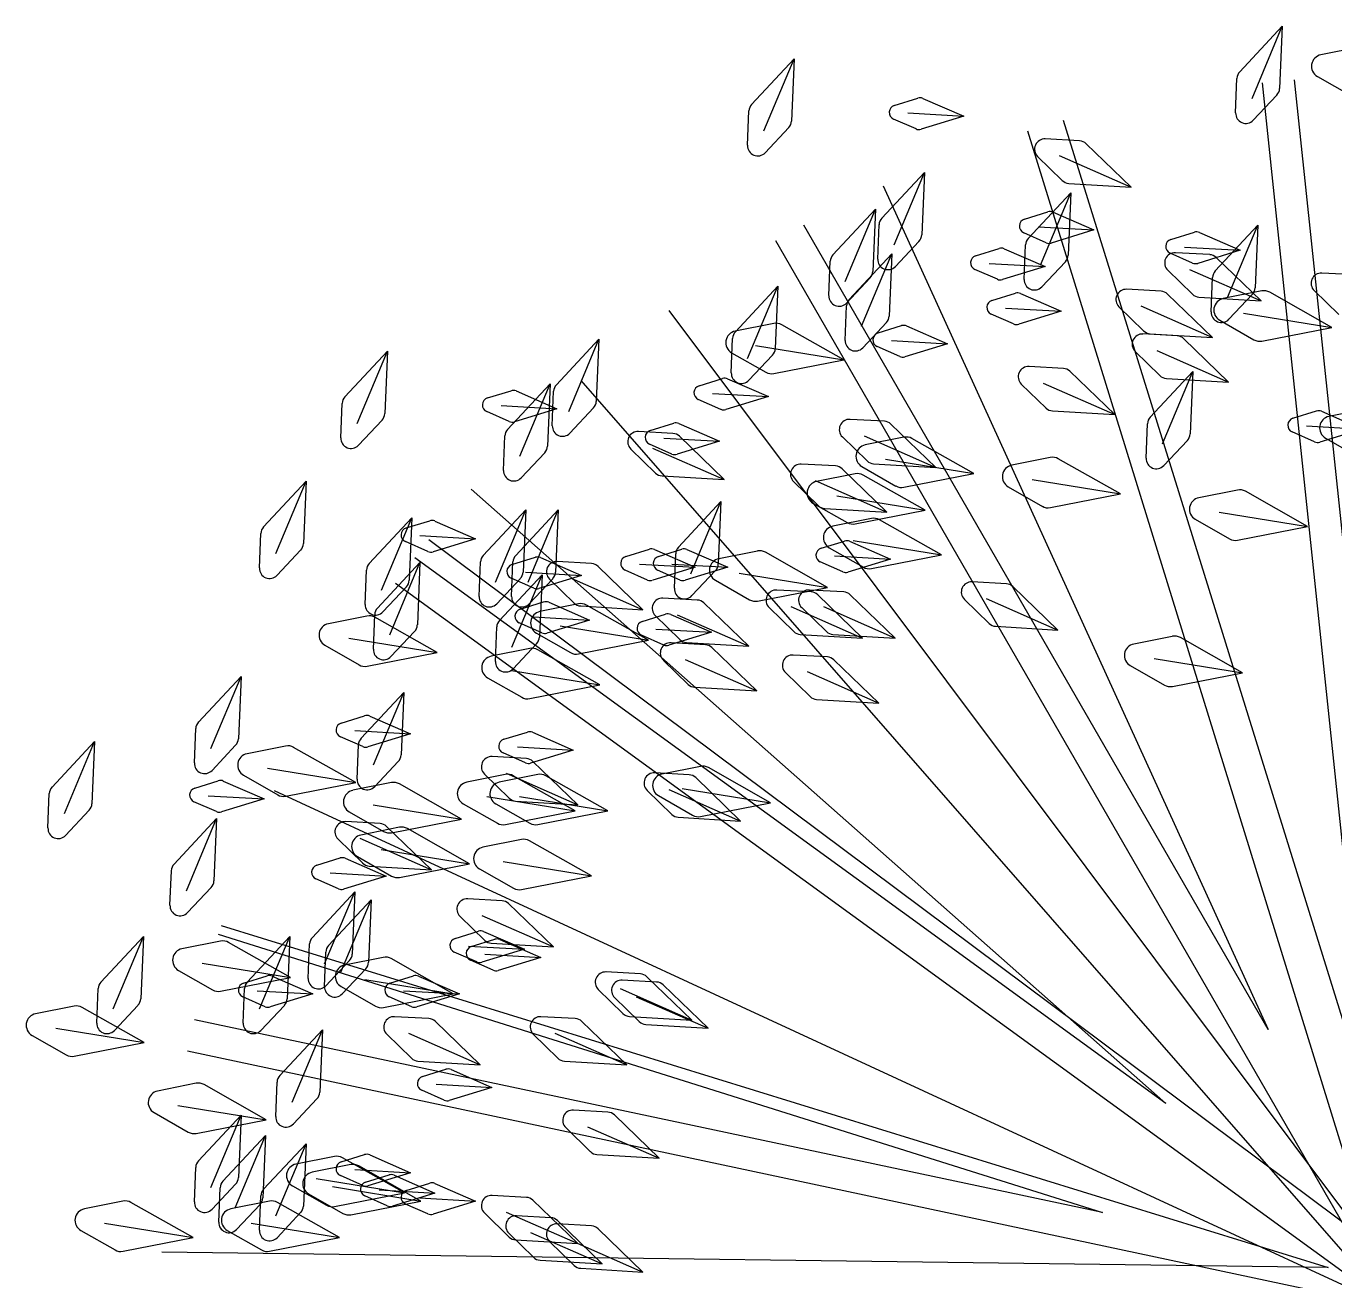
# Model space of a CAD drawing. Extents: x 186.4 to 233.1, y 208.5 to 248.3.
# Drawn here: x 190.668 to 195.159, y 243.663 to 247.966 of the extents above; entities that cross this region are included whole.
import ezdxf

# ---------------------------------------------------------------- set-up
doc = ezdxf.new("R2010")
doc.units = 0
doc.header["$MEASUREMENT"] = 0
doc.layers.get('0').update_dxf_attribs({"linetype": 'CONTINUOUS'})

msp = doc.modelspace()

# ---------------------------------------------------------------- linework, layer by layer
for p, q in [((194.8328, 247.8092), (194.9789, 247.9657)), ((194.875, 247.7178), (194.9789, 247.9657)), ((194.9789, 247.9657), (194.9697, 247.7519)), ((195.2436, 247.894), (195.1112, 247.8675)), ((193.1578, 247.6977), (193.3039, 247.8542)), ((193.2, 247.6063), (193.3039, 247.8542)), ((193.3039, 247.8542), (193.2947, 247.6404)), ((194.8188, 247.6687), (194.8234, 247.7867)), ((195.3521, 243.572), (194.9107, 247.7719)), ((195.3548, 244.6136), (195.0204, 247.7819)), ((195.0992, 247.7936), (195.2164, 247.7266)), ((194.9602, 247.7294), (194.8793, 247.6433)), ((193.1438, 247.5572), (193.1484, 247.6752)), ((193.6475, 247.6941), (193.7281, 247.7191)), ((193.7454, 247.7181), (193.8856, 247.657)), ((193.722, 247.6133), (193.6448, 247.6473)), ((193.6939, 247.668), (193.8856, 247.657)), ((193.8856, 247.657), (193.7394, 247.6123)), ((195.4153, 243.8196), (194.2275, 247.6425)), ((193.2852, 247.6179), (193.2043, 247.5318)), ((194.1049, 247.6066), (195.3521, 243.572)), ((194.2835, 247.5723), (194.1655, 247.5789)), ((194.4598, 247.4139), (194.3058, 247.5626)), ((194.1392, 247.5189), (194.2238, 247.4365)), ((194.2137, 247.522), (194.4598, 247.4139)), ((193.6045, 247.3075), (193.7505, 247.464)), ((193.6466, 247.2161), (193.7505, 247.464)), ((193.7505, 247.464), (193.7414, 247.2501)), ((193.6096, 247.4187), (194.9309, 244.5247)), ((194.2461, 247.4267), (194.4598, 247.4139)), ((194.107, 247.2378), (194.253, 247.3943)), ((194.1491, 247.1464), (194.253, 247.3943)), ((194.253, 247.3943), (194.2439, 247.1804)), ((193.437, 247.182), (193.583, 247.3386)), ((193.4791, 247.0906), (193.583, 247.3386)), ((193.583, 247.3386), (193.5739, 247.1247)), ((194.0941, 247.3038), (194.1747, 247.3288)), ((194.1921, 247.3279), (194.3323, 247.2667)), ((194.9309, 244.5247), (193.3368, 247.2831)), ((193.5905, 247.1669), (193.5951, 247.285)), ((194.1406, 247.2777), (194.3323, 247.2667)), ((194.749, 247.1263), (194.8951, 247.2828)), ((194.7912, 247.0349), (194.8951, 247.2828)), ((194.8951, 247.2828), (194.8859, 247.0689)), ((195.3521, 243.572), (193.2406, 247.2292)), ((193.7319, 247.2276), (193.651, 247.1416)), ((194.1687, 247.223), (194.0914, 247.2571)), ((194.3323, 247.2667), (194.1861, 247.222)), ((194.5966, 247.2341), (194.6772, 247.2591)), ((194.6946, 247.2582), (194.8348, 247.1971)), ((193.4928, 247.0287), (193.6389, 247.1852)), ((193.535, 246.9373), (193.6389, 247.1852)), ((193.6389, 247.1852), (193.6297, 246.9714)), ((193.9266, 247.1784), (194.0072, 247.2034)), ((194.0246, 247.2024), (194.1648, 247.1413)), ((194.093, 247.0972), (194.0976, 247.2153)), ((194.6712, 247.1533), (194.5939, 247.1874)), ((194.7301, 247.1821), (194.6122, 247.1887)), ((194.6431, 247.208), (194.8348, 247.1971)), ((194.8348, 247.1971), (194.6886, 247.1523)), ((193.423, 247.0415), (193.4276, 247.1595)), ((193.9731, 247.1523), (194.1648, 247.1413)), ((194.1648, 247.1413), (194.0186, 247.0966)), ((194.2344, 247.1579), (194.1535, 247.0719)), ((194.9065, 247.0236), (194.7525, 247.1723)), ((193.5644, 247.1022), (193.4835, 247.0161)), ((194.0012, 247.0976), (193.9239, 247.1316)), ((194.5858, 247.1287), (194.6705, 247.0463)), ((194.6604, 247.1317), (194.9065, 247.0236)), ((194.7351, 246.9857), (194.7397, 247.1038)), ((195.2326, 247.1124), (195.1147, 247.119)), ((193.102, 246.9172), (193.248, 247.0737)), ((193.1441, 246.8258), (193.248, 247.0737)), ((193.248, 247.0737), (193.2389, 246.8599)), ((193.9825, 247.0251), (194.063, 247.0501)), ((194.0804, 247.0491), (194.2206, 246.988)), ((194.5627, 247.0567), (194.4447, 247.0633)), ((194.739, 246.8982), (194.585, 247.0469)), ((194.9086, 247.0577), (194.7762, 247.0313)), ((194.8765, 247.0464), (194.7955, 246.9604)), ((195.1491, 246.9328), (194.9361, 247.0533)), ((195.0883, 247.059), (195.173, 246.9766)), ((193.4788, 246.8882), (193.4834, 247.0062)), ((194.4183, 247.0032), (194.503, 246.9208)), ((194.4929, 247.0063), (194.739, 246.8982)), ((194.6928, 247.0364), (194.9065, 247.0236)), ((192.8734, 246.991), (195.2577, 243.8095)), ((194.057, 246.9443), (193.9798, 246.9783)), ((194.0289, 246.999), (194.2206, 246.988)), ((194.2206, 246.988), (194.0744, 246.9433)), ((194.7642, 246.9573), (194.8814, 246.8904)), ((194.8458, 246.982), (195.1491, 246.9328)), ((193.2336, 246.9462), (193.1012, 246.9198)), ((193.4741, 246.8213), (193.2612, 246.9418)), ((193.6202, 246.9489), (193.5393, 246.8628)), ((193.5916, 246.9136), (193.6722, 246.9386)), ((193.6896, 246.9376), (193.8298, 246.8765)), ((194.9089, 246.8859), (195.1491, 246.9328)), ((192.4878, 246.736), (192.6339, 246.8926)), ((192.53, 246.6446), (192.6339, 246.8926)), ((192.6339, 246.8926), (192.6247, 246.6787)), ((193.088, 246.7767), (193.0926, 246.8947)), ((193.1709, 246.8705), (193.4741, 246.8213)), ((193.6662, 246.8328), (193.5889, 246.8668)), ((193.6381, 246.8875), (193.8298, 246.8765)), ((193.8298, 246.8765), (193.6836, 246.8318)), ((194.6185, 246.9033), (194.5005, 246.91)), ((194.5253, 246.911), (194.739, 246.8982)), ((194.7948, 246.7449), (194.6408, 246.8936)), ((191.762, 246.6942), (191.9081, 246.8507)), ((191.8042, 246.6028), (191.9081, 246.8507)), ((191.9081, 246.8507), (191.8989, 246.6369)), ((193.0892, 246.8458), (193.2065, 246.7789)), ((193.2294, 246.8374), (193.1485, 246.7513)), ((194.4742, 246.8499), (194.5588, 246.7675)), ((194.5487, 246.853), (194.7948, 246.7449)), ((193.234, 246.7744), (193.4741, 246.8213)), ((194.2277, 246.7918), (194.1097, 246.7985)), ((194.404, 246.6334), (194.25, 246.7821)), ((194.5257, 246.6245), (194.6718, 246.7811)), ((194.5679, 246.5331), (194.6718, 246.7811)), ((194.6718, 246.7811), (194.6626, 246.5672)), ((192.3203, 246.5827), (192.4664, 246.7392)), ((192.3625, 246.4913), (192.4664, 246.7392)), ((192.4664, 246.7392), (192.4572, 246.5254)), ((192.5717, 246.7505), (195.3521, 243.572)), ((192.9775, 246.7324), (193.0581, 246.7574)), ((193.0755, 246.7564), (193.2156, 246.6953)), ((194.0833, 246.7384), (194.168, 246.656)), ((194.1579, 246.7415), (194.404, 246.6334)), ((194.5811, 246.7577), (194.7948, 246.7449)), ((192.2516, 246.6906), (192.3322, 246.7156)), ((192.3496, 246.7146), (192.4898, 246.6535)), ((192.4738, 246.5955), (192.4784, 246.7135)), ((193.0239, 246.7063), (193.2156, 246.6953)), ((193.2156, 246.6953), (193.0694, 246.6506)), ((191.748, 246.5537), (191.7526, 246.6717)), ((192.3262, 246.6098), (192.249, 246.6438)), ((192.2981, 246.6645), (192.4898, 246.6535)), ((192.4898, 246.6535), (192.3436, 246.6088)), ((192.6152, 246.6562), (192.5343, 246.5701)), ((193.052, 246.6516), (192.9748, 246.6856)), ((194.1903, 246.6462), (194.404, 246.6334)), ((195.0154, 246.6209), (195.096, 246.6459)), ((195.1134, 246.6449), (195.2535, 246.5838)), ((195.2715, 246.6535), (195.1391, 246.6271)), ((191.8894, 246.6144), (191.8085, 246.5283)), ((192.81, 246.5791), (192.8906, 246.6041)), ((192.908, 246.6031), (193.0481, 246.542)), ((193.6135, 246.6107), (193.4955, 246.6173)), ((193.7898, 246.4522), (193.6358, 246.6009)), ((194.5117, 246.484), (194.5163, 246.602)), ((192.3063, 246.4422), (192.3109, 246.5602)), ((192.8877, 246.5688), (192.7697, 246.5755)), ((192.8564, 246.553), (193.0481, 246.542)), ((193.064, 246.4104), (192.91, 246.5591)), ((193.4692, 246.5572), (193.5538, 246.4748)), ((193.5437, 246.5603), (193.7898, 246.4522)), ((193.6803, 246.556), (193.5479, 246.5296)), ((195.0899, 246.5401), (195.0127, 246.5741)), ((195.0618, 246.5948), (195.2535, 246.5838)), ((195.2535, 246.5838), (195.1073, 246.5391)), ((195.1271, 246.5532), (195.2444, 246.4862)), ((192.7433, 246.5154), (192.828, 246.433)), ((192.8845, 246.4983), (192.8073, 246.5323)), ((192.8179, 246.5185), (193.064, 246.4104)), ((193.0481, 246.542), (192.9019, 246.4973)), ((193.9207, 246.431), (193.7078, 246.5516)), ((194.6531, 246.5447), (194.5722, 246.4586)), ((192.4477, 246.5029), (192.3668, 246.4168)), ((193.446, 246.4573), (193.328, 246.464)), ((193.5761, 246.465), (193.7898, 246.4522)), ((193.6175, 246.4803), (193.9207, 246.431)), ((194.1828, 246.4863), (194.0504, 246.4599)), ((194.4232, 246.3614), (194.2103, 246.4819)), ((192.8503, 246.4232), (193.064, 246.4104)), ((193.5128, 246.4305), (193.3804, 246.4041)), ((193.6223, 246.2989), (193.4683, 246.4476)), ((193.5359, 246.4556), (193.6531, 246.3886)), ((193.7533, 246.3056), (193.5403, 246.4261)), ((193.6806, 246.3841), (193.9207, 246.431)), ((191.4828, 246.2482), (191.6289, 246.4047)), ((191.525, 246.1568), (191.6289, 246.4047)), ((191.6289, 246.4047), (191.6197, 246.1909)), ((192.1956, 246.3774), (194.5798, 244.271)), ((193.3017, 246.4039), (193.3863, 246.3215)), ((193.3762, 246.407), (193.6223, 246.2989)), ((194.0384, 246.3859), (194.1556, 246.3189)), ((194.12, 246.4106), (194.4232, 246.3614)), ((194.8249, 246.3748), (194.6925, 246.3484)), ((192.9066, 246.1785), (193.0526, 246.3351)), ((192.9487, 246.0871), (193.0526, 246.3351)), ((193.0526, 246.3351), (193.0435, 246.1212)), ((193.3684, 246.3302), (193.4856, 246.2632)), ((193.45, 246.3549), (193.7533, 246.3056)), ((194.1831, 246.3144), (194.4232, 246.3614)), ((195.0653, 246.2499), (194.8524, 246.3704)), ((192.2366, 246.1507), (192.3826, 246.3072)), ((192.2787, 246.0593), (192.3826, 246.3072)), ((192.3482, 246.1507), (192.4943, 246.3072)), ((192.3826, 246.3072), (192.3735, 246.0933)), ((192.3904, 246.0593), (192.4943, 246.3072)), ((192.4943, 246.3072), (192.4851, 246.0933)), ((193.4086, 246.3117), (193.6223, 246.2989)), ((193.5131, 246.2587), (193.7533, 246.3056)), ((194.7621, 246.2991), (195.0653, 246.2499)), ((191.8457, 246.1228), (191.9918, 246.2793)), ((191.8879, 246.0314), (191.9918, 246.2793)), ((191.9725, 246.2446), (192.0531, 246.2696)), ((191.9918, 246.2793), (191.9826, 246.0654)), ((192.0705, 246.2686), (192.2106, 246.2075)), ((193.5686, 246.2772), (193.4362, 246.2508)), ((193.8091, 246.1523), (193.5962, 246.2728)), ((194.6804, 246.2744), (194.7977, 246.2074)), ((194.8252, 246.2029), (195.0653, 246.2499)), ((191.4688, 246.1077), (191.4734, 246.2257)), ((192.047, 246.1638), (191.9698, 246.1978)), ((192.0189, 246.2185), (192.2106, 246.2075)), ((195.2577, 243.8095), (192.0497, 246.2041)), ((192.2106, 246.2075), (192.0644, 246.1628)), ((193.3962, 246.1749), (193.4768, 246.1999)), ((193.4942, 246.1989), (193.6344, 246.1378)), ((193.5059, 246.2015), (193.8091, 246.1523)), ((191.6102, 246.1684), (191.5293, 246.0823)), ((192.7262, 246.147), (192.8068, 246.172)), ((192.8242, 246.1711), (192.9644, 246.1099)), ((192.8379, 246.147), (192.9185, 246.172)), ((192.8926, 246.038), (192.8972, 246.156)), ((192.9359, 246.1711), (193.076, 246.1099)), ((193.1778, 246.1657), (193.0454, 246.1393)), ((193.4183, 246.0408), (193.2053, 246.1613)), ((193.4242, 246.1768), (193.5414, 246.1099)), ((193.4427, 246.1488), (193.6344, 246.1378)), ((193.569, 246.1054), (193.8091, 246.1523)), ((191.8737, 245.9695), (192.0197, 246.126)), ((191.9158, 245.8781), (192.0197, 246.126)), ((194.5798, 244.271), (192.0016, 246.1425)), ((192.0197, 246.126), (192.0106, 245.9121)), ((192.2226, 246.0101), (192.2272, 246.1282)), ((192.3342, 246.0101), (192.3388, 246.1282)), ((192.3354, 246.1191), (192.416, 246.1441)), ((192.4334, 246.1432), (192.5736, 246.0821)), ((192.6085, 246.1228), (192.4905, 246.1295)), ((192.7849, 245.9644), (192.6309, 246.1131)), ((192.7727, 246.1209), (192.9644, 246.1099)), ((192.9644, 246.1099), (192.8182, 246.0652)), ((192.8844, 246.1209), (193.076, 246.1099)), ((193.076, 246.1099), (192.9298, 246.0652)), ((193.4708, 246.0941), (193.3935, 246.1281)), ((193.6344, 246.1378), (193.4881, 246.0931)), ((191.8318, 245.9822), (191.8364, 246.1003)), ((192.364, 246.0708), (192.2831, 245.9848)), ((192.2924, 245.9277), (192.4385, 246.0842)), ((192.4099, 246.0384), (192.3327, 246.0724)), ((192.3346, 245.8363), (192.4385, 246.0842)), ((192.3819, 246.093), (192.5736, 246.0821)), ((192.4757, 246.0708), (192.3947, 245.9848)), ((192.5736, 246.0821), (192.4273, 246.0373)), ((192.4385, 246.0842), (192.4293, 245.8703)), ((192.4642, 246.0694), (192.5488, 245.987)), ((192.5388, 246.0725), (192.7849, 245.9644)), ((192.8008, 246.0662), (192.7235, 246.1003)), ((192.9124, 246.0662), (192.8352, 246.1003)), ((193.034, 246.0987), (192.953, 246.0126)), ((193.0334, 246.0653), (193.1506, 245.9984)), ((193.115, 246.09), (193.4183, 246.0408)), ((194.0322, 246.0532), (193.9143, 246.0598)), ((191.9732, 246.0429), (191.8922, 245.9569)), ((195.3521, 243.572), (191.9356, 246.0542)), ((193.1781, 245.9939), (193.4183, 246.0408)), ((193.3622, 246.0253), (193.2443, 246.0319)), ((193.4739, 246.0253), (193.356, 246.0319)), ((193.5386, 245.8668), (193.3846, 246.0155)), ((193.6503, 245.8668), (193.4963, 246.0155)), ((194.2086, 245.8947), (194.0546, 246.0434)), ((192.3633, 245.9658), (192.4439, 245.9908)), ((192.5636, 245.9845), (192.4312, 245.9581)), ((192.4613, 245.9899), (192.6015, 245.9287)), ((192.5712, 245.9772), (192.7849, 245.9644)), ((192.8041, 245.8596), (192.5912, 245.9801)), ((192.9714, 245.9974), (192.8535, 246.004)), ((193.1478, 245.8389), (192.9938, 245.9876)), ((193.2179, 245.9719), (193.3026, 245.8895)), ((193.2925, 245.9749), (193.5386, 245.8668)), ((193.3296, 245.9719), (193.4142, 245.8895)), ((193.4042, 245.9749), (193.6503, 245.8668)), ((193.8879, 245.9997), (193.9726, 245.9173)), ((193.9625, 246.0028), (194.2086, 245.8947)), ((191.8378, 245.9427), (191.7054, 245.9163)), ((191.8597, 245.8289), (191.8643, 245.947)), ((192.0783, 245.8178), (191.8653, 245.9383)), ((192.4098, 245.9397), (192.6015, 245.9287)), ((192.6015, 245.9287), (192.4552, 245.884)), ((192.782, 245.924), (192.8626, 245.949)), ((192.8271, 245.944), (192.9117, 245.8616)), ((192.88, 245.9481), (193.0202, 245.8869)), ((192.9017, 245.947), (193.1478, 245.8389)), ((192.0011, 245.8896), (191.9201, 245.8036)), ((192.2784, 245.7871), (192.283, 245.9052)), ((192.4378, 245.885), (192.3606, 245.9191)), ((192.4192, 245.8842), (192.5365, 245.8172)), ((192.5009, 245.9089), (192.8041, 245.8596)), ((192.8285, 245.8979), (193.0202, 245.8869)), ((193.0202, 245.8869), (192.874, 245.8422)), ((193.3249, 245.8796), (193.5386, 245.8668)), ((193.4366, 245.8796), (193.6503, 245.8668)), ((193.9949, 245.9075), (194.2086, 245.8947)), ((191.6934, 245.8423), (191.8106, 245.7754)), ((191.775, 245.867), (192.0783, 245.8178)), ((192.4198, 245.8478), (192.3389, 245.7618)), ((192.564, 245.8127), (192.8041, 245.8596)), ((192.8566, 245.8432), (192.7794, 245.8773)), ((192.9993, 245.8441), (192.8814, 245.8507)), ((192.9341, 245.8517), (193.1478, 245.8389)), ((193.1757, 245.6856), (193.0217, 245.8343)), ((194.6015, 245.873), (194.4691, 245.8466)), ((194.842, 245.7481), (194.6291, 245.8686)), ((191.8381, 245.7709), (192.0783, 245.8178)), ((192.3961, 245.8312), (192.2637, 245.8048)), ((192.6366, 245.7063), (192.4237, 245.8268)), ((192.855, 245.7907), (192.9397, 245.7083)), ((192.9296, 245.7937), (193.1757, 245.6856)), ((193.4181, 245.8023), (193.3001, 245.8089)), ((193.5944, 245.6438), (193.4404, 245.7925)), ((194.5388, 245.7974), (194.842, 245.7481)), ((192.3334, 245.7555), (192.6366, 245.7063)), ((193.2738, 245.7489), (193.3584, 245.6665)), ((193.3483, 245.7519), (193.5944, 245.6438)), ((194.4571, 245.7727), (194.5744, 245.7057)), ((194.6019, 245.7012), (194.842, 245.7481)), ((191.2595, 245.5792), (191.4056, 245.7358)), ((191.3017, 245.4878), (191.4056, 245.7358)), ((191.4056, 245.7358), (191.3964, 245.5219)), ((192.2517, 245.7308), (192.369, 245.6639)), ((192.3965, 245.6594), (192.6366, 245.7063)), ((191.8178, 245.5235), (191.9639, 245.68)), ((191.86, 245.4321), (191.9639, 245.68)), ((191.9639, 245.68), (191.9547, 245.4661)), ((192.962, 245.6984), (193.1757, 245.6856)), ((193.3807, 245.6566), (193.5944, 245.6438)), ((191.7491, 245.5756), (191.8297, 245.6006)), ((191.8471, 245.5996), (191.9873, 245.5385)), ((191.2455, 245.4387), (191.2501, 245.5567)), ((191.8237, 245.4948), (191.7465, 245.5288)), ((191.7956, 245.5495), (191.9873, 245.5385)), ((191.9873, 245.5385), (191.8411, 245.4938)), ((192.3075, 245.5198), (192.3881, 245.5448)), ((192.4055, 245.5439), (192.5456, 245.4828)), ((190.757, 245.3562), (190.9031, 245.5128)), ((190.7992, 245.2648), (190.9031, 245.5128)), ((190.9031, 245.5128), (190.8939, 245.2989)), ((191.3869, 245.4994), (191.306, 245.4133)), ((191.5586, 245.4967), (191.4262, 245.4703)), ((191.7991, 245.3718), (191.5862, 245.4923)), ((191.8038, 245.3829), (191.8084, 245.501)), ((192.3539, 245.4937), (192.5456, 245.4828)), ((192.5456, 245.4828), (192.3994, 245.438)), ((191.9452, 245.4436), (191.8643, 245.3576)), ((192.3852, 245.4538), (192.2672, 245.4605)), ((192.382, 245.439), (192.3048, 245.4731)), ((192.5615, 245.2954), (192.4075, 245.4441)), ((191.4142, 245.3963), (191.5315, 245.3294)), ((191.4959, 245.421), (191.7991, 245.3718)), ((192.3124, 245.3992), (192.18, 245.3727)), ((192.2408, 245.4004), (192.3255, 245.318)), ((192.4241, 245.3992), (192.2916, 245.3727)), ((192.3154, 245.4035), (192.5615, 245.2954)), ((192.5528, 245.2742), (192.3399, 245.3947)), ((192.6645, 245.2742), (192.4516, 245.3947)), ((192.9435, 245.3981), (192.8255, 245.4047)), ((192.9824, 245.427), (192.85, 245.4006)), ((193.1198, 245.2396), (192.9659, 245.3883)), ((193.2228, 245.3021), (193.0099, 245.4226)), ((191.2466, 245.3526), (191.3272, 245.3776)), ((191.3446, 245.3766), (191.4848, 245.3155)), ((191.5193, 245.3448), (195.3521, 243.572)), ((191.559, 245.3249), (191.7991, 245.3718)), ((191.9216, 245.3713), (191.7892, 245.3449)), ((192.162, 245.2464), (191.9491, 245.3669)), ((192.7992, 245.3447), (192.8838, 245.2623)), ((192.8737, 245.3477), (193.1198, 245.2396)), ((192.9196, 245.3514), (193.2228, 245.3021)), ((190.743, 245.2157), (190.7476, 245.3337)), ((191.3212, 245.2718), (191.244, 245.3058)), ((191.2931, 245.3265), (191.4848, 245.3155)), ((191.4848, 245.3155), (191.3386, 245.2708)), ((191.8588, 245.2956), (192.162, 245.2464)), ((192.168, 245.2988), (192.2852, 245.2318)), ((192.2496, 245.3235), (192.5528, 245.2742)), ((192.2796, 245.2988), (192.3969, 245.2318)), ((192.3478, 245.3082), (192.5615, 245.2954)), ((192.3613, 245.3235), (192.6645, 245.2742)), ((192.838, 245.3267), (192.9552, 245.2597)), ((192.9827, 245.2552), (193.2228, 245.3021)), ((190.8844, 245.2764), (190.8035, 245.1903)), ((191.7771, 245.2709), (191.8944, 245.2039)), ((192.3127, 245.2273), (192.5528, 245.2742)), ((192.4244, 245.2273), (192.6645, 245.2742)), ((192.9061, 245.2524), (193.1198, 245.2396)), ((191.1757, 245.0914), (191.3218, 245.2479)), ((191.2179, 245), (191.3218, 245.2479)), ((191.3218, 245.2479), (191.3126, 245.0341)), ((191.8827, 245.2308), (191.7647, 245.2375)), ((191.9495, 245.218), (191.8171, 245.1916)), ((192.059, 245.0724), (191.905, 245.2211)), ((191.9219, 245.1994), (192.162, 245.2464)), ((192.1899, 245.093), (191.977, 245.2136)), ((191.7384, 245.1774), (191.823, 245.095)), ((191.8129, 245.1805), (192.059, 245.0724)), ((192.3682, 245.1762), (192.2358, 245.1497)), ((192.6087, 245.0512), (192.3957, 245.1717)), ((191.8051, 245.1176), (191.9223, 245.0506)), ((191.8867, 245.1423), (192.1899, 245.093)), ((191.6654, 245.0878), (191.746, 245.1128)), ((191.7634, 245.1118), (191.9036, 245.0507)), ((191.8453, 245.0852), (192.059, 245.0724)), ((191.9498, 245.0461), (192.1899, 245.093)), ((192.2238, 245.0758), (192.341, 245.0088)), ((192.3054, 245.1005), (192.6087, 245.0512)), ((191.1618, 244.9509), (191.1664, 245.0689)), ((191.7399, 245.007), (191.6627, 245.041)), ((191.7119, 245.0617), (191.9036, 245.0507)), ((191.9036, 245.0507), (191.7573, 245.006)), ((192.3686, 245.0043), (192.6087, 245.0512)), ((191.3032, 245.0116), (191.2222, 244.9255)), ((191.6503, 244.8406), (191.7964, 244.9971)), ((191.6925, 244.7492), (191.7964, 244.9971)), ((191.7964, 244.9971), (191.7872, 244.7832)), ((191.7062, 244.8127), (191.8522, 244.9692)), ((191.7483, 244.7213), (191.8522, 244.9692)), ((191.8522, 244.9692), (191.8431, 244.7553)), ((192.3014, 244.966), (192.1835, 244.9726)), ((192.4778, 244.8076), (192.3238, 244.9563)), ((192.1571, 244.9126), (192.2418, 244.8302)), ((192.2317, 244.9157), (192.4778, 244.8076)), ((191.3275, 244.851), (194.3623, 243.8964)), ((191.3371, 244.881), (195.1362, 243.7086)), ((192.14, 244.8369), (192.2206, 244.8619)), ((192.238, 244.8609), (192.3781, 244.7998)), ((190.9245, 244.6872), (191.0706, 244.8438)), ((190.9667, 244.5958), (191.0706, 244.8438)), ((191.0706, 244.8438), (191.0614, 244.6299)), ((191.3353, 244.8277), (191.2029, 244.8013)), ((191.5758, 244.7028), (191.3628, 244.8233)), ((191.427, 244.6872), (191.5731, 244.8438)), ((191.4692, 244.5958), (191.5731, 244.8438)), ((191.5731, 244.8438), (191.5639, 244.6299)), ((191.6363, 244.7), (191.6409, 244.818)), ((192.1864, 244.8108), (192.3781, 244.7998)), ((192.1958, 244.809), (192.2764, 244.834)), ((192.2641, 244.8204), (192.4778, 244.8076)), ((192.2938, 244.8331), (192.434, 244.7719)), ((191.6922, 244.6721), (191.6968, 244.7902)), ((191.7777, 244.7607), (191.6968, 244.6746)), ((191.8936, 244.772), (191.7612, 244.7456)), ((192.1341, 244.6471), (191.9212, 244.7676)), ((192.2145, 244.7561), (192.1373, 244.7901)), ((192.2703, 244.7282), (192.1931, 244.7623)), ((192.3781, 244.7998), (192.2319, 244.7551)), ((192.2423, 244.7829), (192.434, 244.7719)), ((192.434, 244.7719), (192.2877, 244.7272)), ((191.1909, 244.7273), (191.3081, 244.6604)), ((191.2725, 244.752), (191.5758, 244.7028)), ((191.8336, 244.7328), (191.7526, 244.6468)), ((192.776, 244.7152), (192.658, 244.7218)), ((191.3356, 244.6559), (191.5758, 244.7028)), ((191.4141, 244.6836), (191.4947, 244.7086)), ((191.5121, 244.7076), (191.6523, 244.6465)), ((191.7492, 244.6716), (191.8665, 244.6046)), ((191.8309, 244.6963), (192.1341, 244.6471)), ((191.9166, 244.6836), (191.9972, 244.7086)), ((192.0146, 244.7076), (192.1548, 244.6465)), ((192.8318, 244.6873), (192.7139, 244.6939)), ((192.9524, 244.5567), (192.7984, 244.7054)), ((193.0082, 244.5288), (192.8542, 244.6775)), ((190.9105, 244.5467), (190.9151, 244.6647)), ((191.4887, 244.6028), (191.4115, 244.6368)), ((191.413, 244.5467), (191.4176, 244.6647)), ((191.4606, 244.6575), (191.6523, 244.6465)), ((191.6523, 244.6465), (191.5061, 244.6018)), ((191.894, 244.6001), (192.1341, 244.6471)), ((191.9912, 244.6028), (191.914, 244.6368)), ((191.9631, 244.6575), (192.1548, 244.6465)), ((192.1548, 244.6465), (192.0086, 244.6018)), ((192.6317, 244.6617), (192.7163, 244.5794)), ((192.6875, 244.6339), (192.7722, 244.5515)), ((192.7062, 244.6648), (192.9524, 244.5567)), ((192.7621, 244.6369), (193.0082, 244.5288)), ((190.8328, 244.6047), (190.7004, 244.5783)), ((191.0733, 244.4798), (190.8603, 244.6003)), ((191.0519, 244.6074), (190.971, 244.5213)), ((191.5544, 244.6074), (191.4735, 244.5213)), ((194.3623, 243.8964), (191.2457, 244.5575)), ((192.0502, 244.5619), (191.9322, 244.5685)), ((192.2265, 244.4034), (192.0725, 244.5521)), ((192.5527, 244.5619), (192.4347, 244.5685)), ((192.729, 244.4034), (192.575, 244.5521)), ((192.7387, 244.5695), (192.9524, 244.5567)), ((192.7945, 244.5416), (193.0082, 244.5288)), ((190.6884, 244.5043), (190.8056, 244.4374)), ((190.77, 244.529), (191.0733, 244.4798)), ((191.5387, 244.3667), (191.6847, 244.5232)), ((191.5808, 244.2753), (191.6847, 244.5232)), ((191.6847, 244.5232), (191.6756, 244.3093)), ((191.9059, 244.5084), (191.9905, 244.426)), ((191.9804, 244.5115), (192.2265, 244.4034)), ((192.4083, 244.5084), (192.493, 244.426)), ((192.4829, 244.5115), (192.729, 244.4034)), ((190.8332, 244.4329), (191.0733, 244.4798)), ((195.3521, 243.572), (191.2214, 244.45)), ((192.0128, 244.4162), (192.2265, 244.4034)), ((192.5153, 244.4162), (192.729, 244.4034)), ((192.0283, 244.363), (192.1089, 244.388)), ((192.1263, 244.3871), (192.2665, 244.3259)), ((191.2516, 244.3399), (191.1192, 244.3135)), ((191.492, 244.215), (191.2791, 244.3355)), ((191.5247, 244.2261), (191.5293, 244.3442)), ((192.1028, 244.2822), (192.0256, 244.3163)), ((192.0748, 244.3369), (192.2665, 244.3259)), ((192.2665, 244.3259), (192.1202, 244.2812)), ((191.1888, 244.2642), (191.492, 244.215)), ((191.6661, 244.2868), (191.5851, 244.2008)), ((191.1071, 244.2395), (191.2244, 244.1726)), ((191.2595, 244.074), (191.4056, 244.2305)), ((191.3017, 243.9826), (191.4056, 244.2305)), ((191.4056, 244.2305), (191.3964, 244.0166)), ((192.6643, 244.2413), (192.5464, 244.2479)), ((192.8407, 244.0828), (192.6867, 244.2315)), ((191.2519, 244.1681), (191.492, 244.215)), ((192.52, 244.1879), (192.6047, 244.1055)), ((192.5946, 244.1909), (192.8407, 244.0828)), ((191.3432, 244.0043), (191.4893, 244.1608)), ((191.3854, 243.9129), (191.4893, 244.1608)), ((191.4893, 244.1608), (191.4801, 243.9469)), ((191.4828, 243.9764), (191.6289, 244.1329)), ((191.525, 243.885), (191.6289, 244.1329)), ((191.6289, 244.1329), (191.6197, 243.9191)), ((191.7261, 244.089), (191.5937, 244.0626)), ((191.7491, 244.0703), (191.8297, 244.0953)), ((191.9666, 243.9641), (191.7537, 244.0846)), ((191.8471, 244.0944), (191.9873, 244.0333)), ((192.627, 244.0956), (192.8407, 244.0828)), ((191.2455, 243.9334), (191.2501, 244.0515)), ((191.782, 244.0612), (191.6496, 244.0348)), ((191.7956, 244.0442), (191.9873, 244.0333)), ((192.0224, 243.9362), (191.8095, 244.0568)), ((191.3869, 243.9941), (191.306, 243.9081)), ((191.6634, 244.0134), (191.9666, 243.9641)), ((191.8237, 243.9896), (191.7465, 244.0236)), ((191.8329, 244.0006), (191.9135, 244.0256)), ((191.9873, 244.0333), (191.8411, 243.9885)), ((191.9309, 244.0247), (192.0711, 243.9636)), ((191.9725, 243.9728), (192.0531, 243.9978)), ((192.0705, 243.9968), (192.2106, 243.9357)), ((191.3293, 243.8637), (191.3339, 243.9818)), ((191.4688, 243.8359), (191.4734, 243.9539)), ((191.5817, 243.9887), (191.699, 243.9217)), ((191.6376, 243.9608), (191.7548, 243.8938)), ((191.7192, 243.9855), (192.0224, 243.9362)), ((191.7265, 243.9172), (191.9666, 243.9641)), ((191.9074, 243.9199), (191.8302, 243.9539)), ((191.8794, 243.9745), (192.0711, 243.9636)), ((192.0711, 243.9636), (191.9248, 243.9188)), ((192.3852, 243.9486), (192.2672, 243.9552)), ((191.0003, 243.9357), (190.8679, 243.9093)), ((191.2408, 243.8108), (191.0278, 243.9313)), ((191.5028, 243.9357), (191.3704, 243.9093)), ((191.4707, 243.9245), (191.3897, 243.8384)), ((191.7433, 243.8108), (191.5303, 243.9313)), ((191.7823, 243.8893), (192.0224, 243.9362)), ((192.047, 243.892), (191.9698, 243.926)), ((192.0189, 243.9467), (192.2106, 243.9357)), ((192.2106, 243.9357), (192.0644, 243.891)), ((192.5615, 243.7901), (192.4075, 243.9388)), ((190.9375, 243.8601), (191.2408, 243.8108)), ((191.44, 243.8601), (191.7433, 243.8108)), ((191.6102, 243.8966), (191.5293, 243.8105)), ((192.2408, 243.8952), (192.3255, 243.8128)), ((192.3154, 243.8982), (192.5615, 243.7901)), ((192.4689, 243.8789), (192.351, 243.8855)), ((192.6085, 243.851), (192.4905, 243.8577)), ((192.6453, 243.7204), (192.4913, 243.8691)), ((190.8559, 243.8354), (190.9731, 243.7684)), ((191.3584, 243.8354), (191.4756, 243.7684)), ((192.3246, 243.8255), (192.4093, 243.7431)), ((192.3992, 243.8285), (192.6453, 243.7204)), ((192.7849, 243.6926), (192.6309, 243.8413)), ((191.0006, 243.7639), (191.2408, 243.8108)), ((191.5031, 243.7639), (191.7433, 243.8108)), ((192.3478, 243.8029), (192.5615, 243.7901)), ((192.4642, 243.7976), (192.5488, 243.7152)), ((192.5388, 243.8007), (192.7849, 243.6926)), ((195.1362, 243.7086), (191.1333, 243.7603)), ((192.4316, 243.7332), (192.6453, 243.7204)), ((192.5712, 243.7054), (192.7849, 243.6926))]:
    msp.add_line(p, q)
for centre, radius, start, end in [((195.119, 247.8283), 0.04, 101.2841, 240.2674), ((194.8584, 247.7853), 0.035, 136.9768, 177.7694), ((193.7355, 247.6952), 0.025, 66.4422, 107.2347), ((194.9347, 247.7534), 0.035, 316.7527, 357.5452), ((193.1834, 247.6738), 0.035, 136.9768, 177.7694), ((193.6549, 247.6702), 0.025, 107.2347, 246.218), ((193.2597, 247.6419), 0.035, 316.7527, 357.5452), ((194.8538, 247.6673), 0.035, 177.7694, 316.7527), ((193.7321, 247.6362), 0.025, 246.218, 287.0106), ((193.1788, 247.5558), 0.035, 177.7694, 316.7527), ((194.1636, 247.544), 0.035, 86.7914, 225.7748), ((194.2815, 247.5374), 0.035, 45.9989, 86.7914), ((194.2482, 247.4616), 0.035, 225.7748, 266.5673), ((194.1821, 247.3049), 0.025, 66.4422, 107.2347), ((193.6301, 247.2836), 0.035, 136.9768, 177.7694), ((194.1015, 247.2799), 0.025, 107.2347, 246.218), ((193.7064, 247.2516), 0.035, 316.7527, 357.5452), ((194.1326, 247.2139), 0.035, 136.9768, 177.7694), ((194.604, 247.2103), 0.025, 107.2347, 246.218), ((194.6846, 247.2353), 0.025, 66.4422, 107.2347), ((193.4626, 247.1582), 0.035, 136.9768, 177.7694), ((194.0146, 247.1795), 0.025, 66.4422, 107.2347), ((194.1787, 247.2459), 0.025, 246.218, 287.0106), ((194.6102, 247.1538), 0.035, 86.7914, 225.7748), ((194.7282, 247.1471), 0.035, 45.9989, 86.7914), ((193.6255, 247.1656), 0.035, 177.7694, 316.7527), ((193.934, 247.1545), 0.025, 107.2347, 246.218), ((194.2089, 247.1819), 0.035, 316.7527, 357.5452), ((194.6812, 247.1762), 0.025, 246.218, 287.0106), ((193.5389, 247.1262), 0.035, 316.7527, 357.5452), ((194.0112, 247.1205), 0.025, 246.218, 287.0106), ((194.128, 247.0959), 0.035, 177.7694, 316.7527), ((194.7746, 247.1024), 0.035, 136.9768, 177.7694), ((195.1127, 247.0841), 0.035, 86.7914, 225.7748), ((194.0705, 247.0262), 0.025, 66.4422, 107.2347), ((194.4427, 247.0283), 0.035, 86.7914, 225.7748), ((194.5607, 247.0217), 0.035, 45.9989, 86.7914), ((194.6949, 247.0714), 0.035, 225.7748, 266.5673), ((194.851, 247.0704), 0.035, 316.7527, 357.5452), ((194.9164, 247.0185), 0.04, 60.4916, 101.2841), ((193.458, 247.0401), 0.035, 177.7694, 316.7527), ((193.5184, 247.0049), 0.035, 136.9768, 177.7694), ((193.9899, 247.0012), 0.025, 107.2347, 246.218), ((194.784, 246.9921), 0.04, 101.2841, 240.2674), ((193.5947, 246.9729), 0.035, 316.7527, 357.5452), ((194.77, 246.9844), 0.035, 177.7694, 316.7527), ((193.1091, 246.8806), 0.04, 101.2841, 240.2674), ((193.1276, 246.8934), 0.035, 136.9768, 177.7694), ((193.2415, 246.907), 0.04, 60.4916, 101.2841), ((193.599, 246.8897), 0.025, 107.2347, 246.218), ((193.6796, 246.9147), 0.025, 66.4422, 107.2347), ((194.0671, 246.9672), 0.025, 246.218, 287.0106), ((194.5274, 246.9459), 0.035, 225.7748, 266.5673), ((193.5138, 246.8868), 0.035, 177.7694, 316.7527), ((194.4986, 246.875), 0.035, 86.7914, 225.7748), ((194.6165, 246.8684), 0.035, 45.9989, 86.7914), ((194.9013, 246.9251), 0.04, 240.2674, 281.0599), ((193.2039, 246.8614), 0.035, 316.7527, 357.5452), ((193.6762, 246.8557), 0.025, 246.218, 287.0106), ((193.2263, 246.8136), 0.04, 240.2674, 281.0599), ((194.1077, 246.7635), 0.035, 86.7914, 225.7748), ((194.2257, 246.7569), 0.035, 45.9989, 86.7914), ((192.5134, 246.7122), 0.035, 136.9768, 177.7694), ((192.9849, 246.7085), 0.025, 107.2347, 246.218), ((193.0655, 246.7335), 0.025, 66.4422, 107.2347), ((193.123, 246.7753), 0.035, 177.7694, 316.7527), ((194.5832, 246.7926), 0.035, 225.7748, 266.5673), ((191.7876, 246.6704), 0.035, 136.9768, 177.7694), ((192.259, 246.6667), 0.025, 107.2347, 246.218), ((192.3396, 246.6917), 0.025, 66.4422, 107.2347), ((192.5897, 246.6802), 0.035, 316.7527, 357.5452), ((193.0621, 246.6745), 0.025, 246.218, 287.0106), ((194.1924, 246.6811), 0.035, 225.7748, 266.5673), ((195.1034, 246.622), 0.025, 66.4422, 107.2347), ((191.8639, 246.6384), 0.035, 316.7527, 357.5452), ((192.3363, 246.6327), 0.025, 246.218, 287.0106), ((192.898, 246.5802), 0.025, 66.4422, 107.2347), ((193.4936, 246.5823), 0.035, 86.7914, 225.7748), ((193.6115, 246.5757), 0.035, 45.9989, 86.7914), ((194.5513, 246.6007), 0.035, 136.9768, 177.7694), ((195.0228, 246.597), 0.025, 107.2347, 246.218), ((195.147, 246.5879), 0.04, 101.2841, 240.2674), ((191.783, 246.5523), 0.035, 177.7694, 316.7527), ((192.3459, 246.5589), 0.035, 136.9768, 177.7694), ((192.5088, 246.5941), 0.035, 177.7694, 316.7527), ((192.7678, 246.5405), 0.035, 86.7914, 225.7748), ((192.8174, 246.5552), 0.025, 107.2347, 246.218), ((192.8857, 246.5339), 0.035, 45.9989, 86.7914), ((193.6881, 246.5167), 0.04, 60.4916, 101.2841), ((194.6276, 246.5687), 0.035, 316.7527, 357.5452), ((192.4222, 246.5269), 0.035, 316.7527, 357.5452), ((193.5557, 246.4903), 0.04, 101.2841, 240.2674), ((195.1, 246.563), 0.025, 246.218, 287.0106), ((192.8946, 246.5212), 0.025, 246.218, 287.0106), ((193.3261, 246.429), 0.035, 86.7914, 225.7748), ((193.5782, 246.4999), 0.035, 225.7748, 266.5673), ((194.1906, 246.4471), 0.04, 60.4916, 101.2841), ((194.5467, 246.4826), 0.035, 177.7694, 316.7527), ((192.3413, 246.4408), 0.035, 177.7694, 316.7527), ((192.8524, 246.4581), 0.035, 225.7748, 266.5673), ((193.444, 246.4224), 0.035, 45.9989, 86.7914), ((193.5206, 246.3913), 0.04, 60.4916, 101.2841), ((194.0582, 246.4206), 0.04, 101.2841, 240.2674), ((193.3882, 246.3649), 0.04, 101.2841, 240.2674), ((193.673, 246.4234), 0.04, 240.2674, 281.0599), ((194.8327, 246.3356), 0.04, 60.4916, 101.2841), ((194.7003, 246.3091), 0.04, 101.2841, 240.2674), ((193.4107, 246.3466), 0.035, 225.7748, 266.5673), ((194.1754, 246.3537), 0.04, 240.2674, 281.0599), ((191.5084, 246.2244), 0.035, 136.9768, 177.7694), ((191.9799, 246.2207), 0.025, 107.2347, 246.218), ((192.0605, 246.2457), 0.025, 66.4422, 107.2347), ((193.444, 246.2116), 0.04, 101.2841, 240.2674), ((193.5055, 246.2979), 0.04, 240.2674, 281.0599), ((193.5765, 246.238), 0.04, 60.4916, 101.2841), ((193.4842, 246.176), 0.025, 66.4422, 107.2347), ((194.8175, 246.2422), 0.04, 240.2674, 281.0599), ((191.5848, 246.1924), 0.035, 316.7527, 357.5452), ((192.0571, 246.1867), 0.025, 246.218, 287.0106), ((192.2622, 246.1268), 0.035, 136.9768, 177.7694), ((192.3738, 246.1268), 0.035, 136.9768, 177.7694), ((192.8142, 246.1481), 0.025, 66.4422, 107.2347), ((192.9321, 246.1547), 0.035, 136.9768, 177.7694), ((192.9259, 246.1481), 0.025, 66.4422, 107.2347), ((193.1856, 246.1265), 0.04, 60.4916, 101.2841), ((193.4036, 246.151), 0.025, 107.2347, 246.218), ((191.5038, 246.1063), 0.035, 177.7694, 316.7527), ((191.8713, 246.0989), 0.035, 136.9768, 177.7694), ((192.3428, 246.0953), 0.025, 107.2347, 246.218), ((192.4234, 246.1203), 0.025, 66.4422, 107.2347), ((192.4886, 246.0945), 0.035, 86.7914, 225.7748), ((192.6065, 246.0879), 0.035, 45.9989, 86.7914), ((192.7336, 246.1231), 0.025, 107.2347, 246.218), ((192.8453, 246.1231), 0.025, 107.2347, 246.218), ((193.0532, 246.1001), 0.04, 101.2841, 240.2674), ((193.0085, 246.1227), 0.035, 316.7527, 357.5452), ((193.5613, 246.1446), 0.04, 240.2674, 281.0599), ((191.9477, 246.0669), 0.035, 316.7527, 357.5452), ((192.3385, 246.0948), 0.035, 316.7527, 357.5452), ((192.4502, 246.0948), 0.035, 316.7527, 357.5452), ((192.8108, 246.0891), 0.025, 246.218, 287.0106), ((192.9225, 246.0891), 0.025, 246.218, 287.0106), ((193.4808, 246.117), 0.025, 246.218, 287.0106), ((193.9123, 246.0248), 0.035, 86.7914, 225.7748), ((192.42, 246.0612), 0.025, 246.218, 287.0106), ((192.9276, 246.0366), 0.035, 177.7694, 316.7527), ((193.2423, 245.9969), 0.035, 86.7914, 225.7748), ((193.354, 245.9969), 0.035, 86.7914, 225.7748), ((193.3603, 245.9903), 0.035, 45.9989, 86.7914), ((193.472, 245.9903), 0.035, 45.9989, 86.7914), ((194.0303, 246.0182), 0.035, 45.9989, 86.7914), ((191.8667, 245.9809), 0.035, 177.7694, 316.7527), ((191.8992, 245.9456), 0.035, 136.9768, 177.7694), ((192.2576, 246.0087), 0.035, 177.7694, 316.7527), ((192.3692, 246.0087), 0.035, 177.7694, 316.7527), ((192.4513, 245.9669), 0.025, 66.4422, 107.2347), ((192.5732, 246.0121), 0.035, 225.7748, 266.5673), ((192.5715, 245.9453), 0.04, 60.4916, 101.2841), ((192.8515, 245.9691), 0.035, 86.7914, 225.7748), ((192.9695, 245.9625), 0.035, 45.9989, 86.7914), ((193.1705, 246.0331), 0.04, 240.2674, 281.0599), ((191.8456, 245.9035), 0.04, 60.4916, 101.2841), ((192.318, 245.9038), 0.035, 136.9768, 177.7694), ((192.3707, 245.9419), 0.025, 107.2347, 246.218), ((192.4391, 245.9189), 0.04, 101.2841, 240.2674), ((192.7895, 245.9001), 0.025, 107.2347, 246.218), ((192.87, 245.9251), 0.025, 66.4422, 107.2347), ((191.7132, 245.8771), 0.04, 101.2841, 240.2674), ((191.9756, 245.9136), 0.035, 316.7527, 357.5452), ((192.4479, 245.9079), 0.025, 246.218, 287.0106), ((193.327, 245.9146), 0.035, 225.7748, 266.5673), ((193.4387, 245.9146), 0.035, 225.7748, 266.5673), ((193.997, 245.9424), 0.035, 225.7748, 266.5673), ((192.3943, 245.8718), 0.035, 316.7527, 357.5452), ((192.8794, 245.8158), 0.035, 86.7914, 225.7748), ((192.8667, 245.8661), 0.025, 246.218, 287.0106), ((192.9362, 245.8867), 0.035, 225.7748, 266.5673), ((192.9974, 245.8092), 0.035, 45.9989, 86.7914), ((194.477, 245.8074), 0.04, 101.2841, 240.2674), ((194.6094, 245.8338), 0.04, 60.4916, 101.2841), ((191.8946, 245.8276), 0.035, 177.7694, 316.7527), ((192.2716, 245.7656), 0.04, 101.2841, 240.2674), ((192.404, 245.792), 0.04, 60.4916, 101.2841), ((192.5563, 245.8519), 0.04, 240.2674, 281.0599), ((193.2982, 245.774), 0.035, 86.7914, 225.7748), ((193.4161, 245.7673), 0.035, 45.9989, 86.7914), ((191.8305, 245.8101), 0.04, 240.2674, 281.0599), ((192.3134, 245.7857), 0.035, 177.7694, 316.7527), ((192.9641, 245.7334), 0.035, 225.7748, 266.5673), ((194.5942, 245.7404), 0.04, 240.2674, 281.0599), ((192.3888, 245.6986), 0.04, 240.2674, 281.0599), ((193.3828, 245.6916), 0.035, 225.7748, 266.5673), ((191.2851, 245.5554), 0.035, 136.9768, 177.7694), ((191.7565, 245.5517), 0.025, 107.2347, 246.218), ((191.8371, 245.5767), 0.025, 66.4422, 107.2347), ((191.3614, 245.5234), 0.035, 316.7527, 357.5452), ((191.8434, 245.4996), 0.035, 136.9768, 177.7694), ((192.3149, 245.4959), 0.025, 107.2347, 246.218), ((192.3955, 245.521), 0.025, 66.4422, 107.2347), ((191.5665, 245.4575), 0.04, 60.4916, 101.2841), ((191.8338, 245.5177), 0.025, 246.218, 287.0106), ((191.2805, 245.4373), 0.035, 177.7694, 316.7527), ((191.4341, 245.4311), 0.04, 101.2841, 240.2674), ((191.9198, 245.4676), 0.035, 316.7527, 357.5452), ((192.2653, 245.4255), 0.035, 86.7914, 225.7748), ((192.3921, 245.4619), 0.025, 246.218, 287.0106), ((192.3832, 245.4189), 0.035, 45.9989, 86.7914), ((192.3202, 245.3599), 0.04, 60.4916, 101.2841), ((192.4319, 245.3599), 0.04, 60.4916, 101.2841), ((192.8236, 245.3698), 0.035, 86.7914, 225.7748), ((192.8578, 245.3614), 0.04, 101.2841, 240.2674), ((192.9415, 245.3632), 0.035, 45.9989, 86.7914), ((192.9902, 245.3878), 0.04, 60.4916, 101.2841), ((190.7826, 245.3324), 0.035, 136.9768, 177.7694), ((191.2541, 245.3287), 0.025, 107.2347, 246.218), ((191.3346, 245.3537), 0.025, 66.4422, 107.2347), ((191.797, 245.3056), 0.04, 101.2841, 240.2674), ((191.8388, 245.3816), 0.035, 177.7694, 316.7527), ((191.9294, 245.3321), 0.04, 60.4916, 101.2841), ((192.1878, 245.3335), 0.04, 101.2841, 240.2674), ((192.2995, 245.3335), 0.04, 101.2841, 240.2674), ((190.8589, 245.3004), 0.035, 316.7527, 357.5452), ((191.5513, 245.3641), 0.04, 240.2674, 281.0599), ((192.3499, 245.3431), 0.035, 225.7748, 266.5673), ((191.3313, 245.2947), 0.025, 246.218, 287.0106), ((192.9082, 245.2874), 0.035, 225.7748, 266.5673), ((192.975, 245.2944), 0.04, 240.2674, 281.0599), ((190.778, 245.2143), 0.035, 177.7694, 316.7527), ((191.7628, 245.2025), 0.035, 86.7914, 225.7748), ((191.8807, 245.1959), 0.035, 45.9989, 86.7914), ((191.9573, 245.1787), 0.04, 60.4916, 101.2841), ((192.305, 245.2666), 0.04, 240.2674, 281.0599), ((192.4167, 245.2666), 0.04, 240.2674, 281.0599), ((191.8249, 245.1523), 0.04, 101.2841, 240.2674), ((191.9142, 245.2387), 0.04, 240.2674, 281.0599), ((192.376, 245.1369), 0.04, 60.4916, 101.2841), ((192.2436, 245.1105), 0.04, 101.2841, 240.2674), ((191.2013, 245.0675), 0.035, 136.9768, 177.7694), ((191.6728, 245.0639), 0.025, 107.2347, 246.218), ((191.7534, 245.0889), 0.025, 66.4422, 107.2347), ((191.8474, 245.1201), 0.035, 225.7748, 266.5673), ((191.2777, 245.0356), 0.035, 316.7527, 357.5452), ((191.9421, 245.0854), 0.04, 240.2674, 281.0599), ((191.75, 245.0299), 0.025, 246.218, 287.0106), ((192.3609, 245.0436), 0.04, 240.2674, 281.0599), ((191.1967, 244.9495), 0.035, 177.7694, 316.7527), ((192.1815, 244.9377), 0.035, 86.7914, 225.7748), ((192.2995, 244.9311), 0.035, 45.9989, 86.7914), ((192.228, 244.838), 0.025, 66.4422, 107.2347), ((191.2107, 244.7621), 0.04, 101.2841, 240.2674), ((191.3431, 244.7885), 0.04, 60.4916, 101.2841), ((191.6759, 244.8167), 0.035, 136.9768, 177.7694), ((191.7317, 244.7888), 0.035, 136.9768, 177.7694), ((192.1474, 244.813), 0.025, 107.2347, 246.218), ((192.2032, 244.7851), 0.025, 107.2347, 246.218), ((192.2662, 244.8553), 0.035, 225.7748, 266.5673), ((192.2838, 244.8101), 0.025, 66.4422, 107.2347), ((191.7523, 244.7847), 0.035, 316.7527, 357.5452), ((191.9015, 244.7328), 0.04, 60.4916, 101.2841), ((192.2246, 244.779), 0.025, 246.218, 287.0106), ((191.7691, 244.7063), 0.04, 101.2841, 240.2674), ((191.8081, 244.7568), 0.035, 316.7527, 357.5452), ((192.2804, 244.7511), 0.025, 246.218, 287.0106), ((192.6561, 244.6868), 0.035, 86.7914, 225.7748), ((192.774, 244.6802), 0.035, 45.9989, 86.7914), ((190.9501, 244.6634), 0.035, 136.9768, 177.7694), ((191.4215, 244.6597), 0.025, 107.2347, 246.218), ((191.4526, 244.6634), 0.035, 136.9768, 177.7694), ((191.5021, 244.6847), 0.025, 66.4422, 107.2347), ((191.6713, 244.6986), 0.035, 177.7694, 316.7527), ((191.7271, 244.6708), 0.035, 177.7694, 316.7527), ((191.924, 244.6597), 0.025, 107.2347, 246.218), ((192.0046, 244.6847), 0.025, 66.4422, 107.2347), ((192.7119, 244.659), 0.035, 86.7914, 225.7748), ((192.8299, 244.6523), 0.035, 45.9989, 86.7914), ((191.0264, 244.6314), 0.035, 316.7527, 357.5452), ((191.328, 244.6951), 0.04, 240.2674, 281.0599), ((191.5289, 244.6314), 0.035, 316.7527, 357.5452), ((190.7082, 244.5391), 0.04, 101.2841, 240.2674), ((190.8406, 244.5655), 0.04, 60.4916, 101.2841), ((191.4988, 244.6257), 0.025, 246.218, 287.0106), ((191.8863, 244.6394), 0.04, 240.2674, 281.0599), ((192.0013, 244.6257), 0.025, 246.218, 287.0106), ((192.7407, 244.6044), 0.035, 225.7748, 266.5673), ((190.9455, 244.5453), 0.035, 177.7694, 316.7527), ((191.448, 244.5453), 0.035, 177.7694, 316.7527), ((191.9303, 244.5335), 0.035, 86.7914, 225.7748), ((192.0482, 244.5269), 0.035, 45.9989, 86.7914), ((192.4328, 244.5335), 0.035, 86.7914, 225.7748), ((192.5507, 244.5269), 0.035, 45.9989, 86.7914), ((192.7966, 244.5766), 0.035, 225.7748, 266.5673), ((190.8255, 244.4721), 0.04, 240.2674, 281.0599), ((192.0149, 244.4511), 0.035, 225.7748, 266.5673), ((192.5174, 244.4511), 0.035, 225.7748, 266.5673), ((191.5642, 244.3428), 0.035, 136.9768, 177.7694), ((192.0357, 244.3391), 0.025, 107.2347, 246.218), ((192.1163, 244.3641), 0.025, 66.4422, 107.2347), ((191.127, 244.2743), 0.04, 101.2841, 240.2674), ((191.2594, 244.3007), 0.04, 60.4916, 101.2841), ((191.6406, 244.3108), 0.035, 316.7527, 357.5452), ((192.1129, 244.3051), 0.025, 246.218, 287.0106), ((191.5596, 244.2248), 0.035, 177.7694, 316.7527), ((192.5444, 244.213), 0.035, 86.7914, 225.7748), ((192.6624, 244.2063), 0.035, 45.9989, 86.7914), ((191.2442, 244.2073), 0.04, 240.2674, 281.0599), ((191.734, 244.0498), 0.04, 60.4916, 101.2841), ((191.8371, 244.0715), 0.025, 66.4422, 107.2347), ((192.6291, 244.1306), 0.035, 225.7748, 266.5673), ((191.2851, 244.0501), 0.035, 136.9768, 177.7694), ((191.6016, 244.0234), 0.04, 101.2841, 240.2674), ((191.7565, 244.0465), 0.025, 107.2347, 246.218), ((191.7898, 244.0219), 0.04, 60.4916, 101.2841), ((191.3688, 243.9804), 0.035, 136.9768, 177.7694), ((191.3614, 244.0181), 0.035, 316.7527, 357.5452), ((191.6574, 243.9955), 0.04, 101.2841, 240.2674), ((191.8403, 243.9768), 0.025, 107.2347, 246.218), ((191.9209, 244.0018), 0.025, 66.4422, 107.2347), ((192.0605, 243.9739), 0.025, 66.4422, 107.2347), ((191.5084, 243.9526), 0.035, 136.9768, 177.7694), ((191.8338, 244.0124), 0.025, 246.218, 287.0106), ((191.9799, 243.9489), 0.025, 107.2347, 246.218), ((192.2653, 243.9203), 0.035, 86.7914, 225.7748), ((192.3832, 243.9137), 0.035, 45.9989, 86.7914), ((190.8757, 243.8701), 0.04, 101.2841, 240.2674), ((191.0081, 243.8965), 0.04, 60.4916, 101.2841), ((191.2805, 243.9321), 0.035, 177.7694, 316.7527), ((191.3782, 243.8701), 0.04, 101.2841, 240.2674), ((191.4452, 243.9484), 0.035, 316.7527, 357.5452), ((191.5106, 243.8965), 0.04, 60.4916, 101.2841), ((191.5848, 243.9206), 0.035, 316.7527, 357.5452), ((191.7188, 243.9564), 0.04, 240.2674, 281.0599), ((191.9175, 243.9427), 0.025, 246.218, 287.0106), ((191.3642, 243.8624), 0.035, 177.7694, 316.7527), ((191.7746, 243.9286), 0.04, 240.2674, 281.0599), ((192.0571, 243.9149), 0.025, 246.218, 287.0106), ((192.349, 243.8506), 0.035, 86.7914, 225.7748), ((192.4886, 243.8227), 0.035, 86.7914, 225.7748), ((192.467, 243.844), 0.035, 45.9989, 86.7914), ((191.5038, 243.8345), 0.035, 177.7694, 316.7527), ((192.3499, 243.8379), 0.035, 225.7748, 266.5673), ((192.6065, 243.8161), 0.035, 45.9989, 86.7914), ((190.993, 243.8031), 0.04, 240.2674, 281.0599), ((191.4955, 243.8031), 0.04, 240.2674, 281.0599), ((192.4337, 243.7682), 0.035, 225.7748, 266.5673), ((192.5732, 243.7403), 0.035, 225.7748, 266.5673)]:
    msp.add_arc(centre, radius, start, end)

doc.saveas('drawing.dxf')
